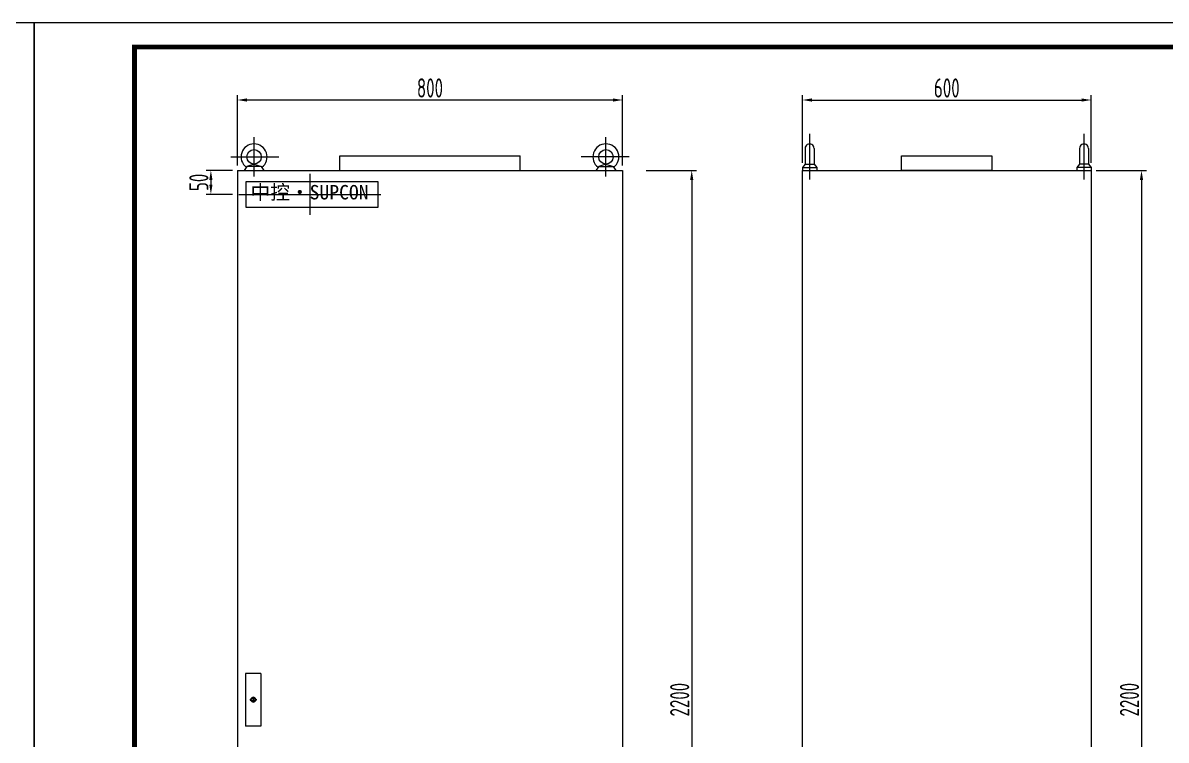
# Model space of a CAD drawing. Header units: millimetres. Extents: x 30557 to 235556, y -116603 to -73383.
# Drawn here: x 202268 to 204642, y -85667 to -84176 of the extents above; entities that cross this region are included whole.
import ezdxf
from ezdxf.lldxf.tags import DXFTag

# ---------------------------------------------------------------- set-up
doc = ezdxf.new("R2010")
doc.units = ezdxf.units.MM
doc.layers.add('CAXA0', color=7, linetype='Continuous', lineweight=70)
doc.layers.add('CAXA3', color=7, linetype='Continuous', lineweight=25)
doc.layers.add('文本层', color=2, linetype='Continuous')
doc.layers.add('符号层', color=3, linetype='Continuous')
doc.styles.get("Standard").update_dxf_attribs({"font": ''})
doc.styles.add('supcon', font='sceie.shx', dxfattribs={"width": 0.75, "height": 40, "bigfont": 'sceic.shx'})
doc.styles.get('Standard').set_extended_font_data('SimSun')
tags = doc.linetypes.add('CENTER', pattern=[2, 1.25, -0.25, 0.25, -0.25]).pattern_tags.tags
tags[10:11] = [DXFTag(74, 4), DXFTag(75, 0), DXFTag(340, '0'), DXFTag(46, 1.0), DXFTag(50, 0.0), DXFTag(44, 0.0), DXFTag(45, 0.0)]
tags[8:9] = [DXFTag(74, 4), DXFTag(75, 0), DXFTag(340, '0'), DXFTag(46, 1.0), DXFTag(50, 0.0), DXFTag(44, 0.0), DXFTag(45, 0.0)]
tags[6:7] = [DXFTag(74, 4), DXFTag(75, 0), DXFTag(340, '0'), DXFTag(46, 1.0), DXFTag(50, 0.0), DXFTag(44, 0.0), DXFTag(45, 0.0)]
tags[4:5] = [DXFTag(74, 4), DXFTag(75, 0), DXFTag(340, '0'), DXFTag(46, 1.0), DXFTag(50, 0.0), DXFTag(44, 0.0), DXFTag(45, 0.0)]
doc.dimstyles.new('supcon', dxfattribs={"dimtxt": 20, "dimasz": 20, "dimexe": 10, "dimexo": 10, "dimgap": 5, "dimtad": 1, "dimtoh": 1, "dimdec": 0, "dimzin": 0, "dimdsep": 46, "dimtxsty": 'supcon', "dimcen": 0.09, "dimclrd": 2, "dimclre": 2, "dimclrt": 2, "dimadec": 0, "dimazin": 0, "dimtfac": 1, "dimtdec": 0, "dimtofl": 0, "dimtmove": 0, "dimatfit": 3, "dimfxl": 1, "dimtolj": 1, "dimtzin": 0, "dimarcsym": 0})

# ---------------------------------------------------------------- blocks, each defined once
blk = doc.blocks.new('supcon图框')
at = {"linetype": 'Continuous'}
for p, q in [((6145.7, 4361.7), (1987.7, 4361.7)), ((1987.7, 4361.7), (1987.7, 1421.7)), ((6145.7, 1421.7), (6145.7, 4361.7))]:
    blk.add_line(p, q, dxfattribs=at)
at = {"linetype": 'Continuous', "const_width": 10}
blk.add_lwpolyline([(2195.7, 4311.7), (6095.7, 4311.7), (6095.7, 1471.7), (2195.7, 1471.7)], close=True, dxfattribs=at)
blk = doc.blocks.new('*D259')
at = {"color": 2, "linetype": 'Continuous', "lineweight": -2}
for p, q in [((202713.5, -84473), (202713.5, -84326.8)), ((203493.5, -84336.8), (202733.5, -84336.8)), ((203513.5, -84473), (203513.5, -84326.8))]:
    blk.add_line(p, q, dxfattribs=at)
at = {"color": 2}
for points in [[(202733.5, -84333.5), (202733.5, -84340.2), (202713.5, -84336.8)], [(203493.5, -84340.2), (203493.5, -84333.5), (203513.5, -84336.8)]]:
    blk.add_solid(points, dxfattribs=at)
at = {"layer": 'DEFPOINTS', "color": 0}
for p in [(202713.5, -84336.8), (202713.5, -84483), (203513.5, -84483)]:
    blk.add_point(p, dxfattribs=at)
at = {"color": 2, "insert": (203113.5, -84311.8), "char_height": 40, "attachment_point": 5, "style": 'supcon'}
blk.add_mtext('\\A1;800', dxfattribs=at)
blk = doc.blocks.new('*D260')
at = {"color": 2, "linetype": 'Continuous', "lineweight": -2}
for p, q in [((203562.7, -84483), (203667.2, -84483)), ((203657.2, -84503), (203657.2, -86663)), ((203562.7, -86683), (203667.2, -86683))]:
    blk.add_line(p, q, dxfattribs=at)
at = {"color": 2}
for points in [[(203660.5, -84503), (203653.8, -84503), (203657.2, -84483)], [(203653.8, -86663), (203660.5, -86663), (203657.2, -86683)]]:
    blk.add_solid(points, dxfattribs=at)
at = {"layer": 'DEFPOINTS', "color": 0}
for p in [(203552.7, -84483), (203552.7, -86683), (203657.2, -86683)]:
    blk.add_point(p, dxfattribs=at)
at = {"color": 2, "insert": (203632.2, -85583), "char_height": 40, "attachment_point": 5, "rotation": 90, "style": 'supcon'}
blk.add_mtext('\\A1;2200', dxfattribs=at)
blk = doc.blocks.new('*D261')
at = {"color": 2, "linetype": 'Continuous', "lineweight": -2}
for p, q in [((202703.5, -84483), (202648.5, -84483)), ((202658.5, -84503), (202658.5, -84513)), ((202703.5, -84533), (202648.5, -84533))]:
    blk.add_line(p, q, dxfattribs=at)
at = {"color": 2}
for points in [[(202661.8, -84503), (202655.2, -84503), (202658.5, -84483)], [(202655.2, -84513), (202661.8, -84513), (202658.5, -84533)]]:
    blk.add_solid(points, dxfattribs=at)
at = {"layer": 'DEFPOINTS', "color": 0}
for p in [(202713.5, -84483), (202658.5, -84533), (202713.5, -84533)]:
    blk.add_point(p, dxfattribs=at)
at = {"color": 2, "insert": (202633.5, -84508), "char_height": 40, "attachment_point": 5, "rotation": 90, "style": 'supcon'}
blk.add_mtext('\\A1;50', dxfattribs=at)
blk = doc.blocks.new('*D262')
at = {"color": 2, "linetype": 'Continuous', "lineweight": -2}
for p, q in [((203886.9, -84467.3), (203886.9, -84326.8)), ((203906.9, -84336.8), (204466.9, -84336.8)), ((204486.9, -84467.3), (204486.9, -84326.8))]:
    blk.add_line(p, q, dxfattribs=at)
at = {"color": 2}
for points in [[(203906.9, -84333.5), (203906.9, -84340.2), (203886.9, -84336.8)], [(204466.9, -84340.2), (204466.9, -84333.5), (204486.9, -84336.8)]]:
    blk.add_solid(points, dxfattribs=at)
at = {"layer": 'DEFPOINTS', "color": 0}
for p in [(204486.9, -84336.8), (203886.9, -84477.3), (204486.9, -84477.3)]:
    blk.add_point(p, dxfattribs=at)
at = {"color": 2, "insert": (204186.9, -84311.8), "char_height": 40, "attachment_point": 5, "style": 'supcon'}
blk.add_mtext('\\A1;600', dxfattribs=at)
blk = doc.blocks.new('*D263')
at = {"color": 2, "linetype": 'Continuous', "lineweight": -2}
for p, q in [((204496.9, -84483), (204601.4, -84483)), ((204591.4, -84503), (204591.4, -86663)), ((204496.9, -86683), (204601.4, -86683))]:
    blk.add_line(p, q, dxfattribs=at)
at = {"color": 2}
for points in [[(204594.7, -84503), (204588, -84503), (204591.4, -84483)], [(204588, -86663), (204594.7, -86663), (204591.4, -86683)]]:
    blk.add_solid(points, dxfattribs=at)
at = {"layer": 'DEFPOINTS', "color": 0}
for p in [(204486.9, -84483), (204486.9, -86683), (204591.4, -86683)]:
    blk.add_point(p, dxfattribs=at)
at = {"color": 2, "insert": (204566.4, -85583), "char_height": 40, "attachment_point": 5, "rotation": 90, "style": 'supcon'}
blk.add_mtext('\\A1;2200', dxfattribs=at)

msp = doc.modelspace()

# ---------------------------------------------------------------- linework, layer by layer
at = {"color": 4, "linetype": 'CENTER', "ltscale": 20}
for p, q in [((202748.1, -84495.8), (202748.1, -84413.8)), ((203478.9, -84495.8), (203478.9, -84413.8)), ((203901.9, -84406.9), (203901.9, -84501.8)), ((204471.9, -84406.9), (204471.9, -84501.8)), ((202699.9, -84455), (202799.7, -84455)), ((203527.2, -84455), (203427.4, -84455))]:
    msp.add_line(p, q, dxfattribs=at)
at = {"ltscale": 100}
for p, q in [((202926, -84483), (202926, -84453)), ((202926, -84453), (203301.1, -84453)), ((203301.1, -84483), (203301.1, -84453))]:
    msp.add_line(p, q, dxfattribs=at)
for p, q in [((202713.5, -84483), (202713.5, -86583)), ((202713.5, -84483), (203513.5, -84483)), ((203513.5, -84483), (203513.5, -86683)), ((202762.5, -85528.3), (202730.5, -85528.3)), ((202746.5, -85579.5), (202746.5, -85586.5))]:
    msp.add_line(p, q)
at = {"color": 0}
for p, q in [((203886.9, -84483), (204486.9, -84483)), ((203886.9, -86683), (203886.9, -84483)), ((204486.9, -84483), (204486.9, -86683))]:
    msp.add_line(p, q, dxfattribs=at)
at = {"color": 4, "linetype": 'CENTER', "ltscale": 50}
for p, q in [((202863.8, -84490.5), (202863.8, -84575.5)), ((202716.4, -84532.9), (203011.2, -84533.1))]:
    msp.add_line(p, q, dxfattribs=at)
msp.add_lwpolyline([(204093.1, -84453), (204280.7, -84453), (204280.7, -84483), (204093.1, -84483)], close=True)
at = {"layer": 'CAXA0', "linetype": 'Continuous', "lineweight": 25}
for p, q in [((202740.4, -85582.2), (202740.4, -85583.8)), ((202740.4, -85582.2), (202743.1, -85582.2)), ((202740.4, -85583.8), (202743.1, -85583.8)), ((202750, -85582.2), (202752.7, -85582.2)), ((202750, -85583.8), (202752.7, -85583.8)), ((202752.7, -85582.2), (202752.7, -85583.8))]:
    msp.add_line(p, q, dxfattribs=at)
for radius, start, end in [(5.03, 9.45, 170.55), (5.03, 189.45, 350.55), (3.5, 13.6385, 166.3615), (3.5, 193.6385, 346.3615)]:
    msp.add_arc((202746.5, -85583), radius, start, end, dxfattribs=at)
at = {"layer": 'CAXA3', "linetype": 'Continuous', "lineweight": 25}
for p, q in [((203892.6, -84437.3), (203892.6, -84470)), ((203911.2, -84437.3), (203911.2, -84470)), ((204462.6, -84437.3), (204462.6, -84470)), ((204481.2, -84437.3), (204481.2, -84470)), ((202733.1, -84475), (202727.5, -84483)), ((202733.1, -84475), (202727.5, -84483)), ((202748.1, -84470), (202733.1, -84475)), ((202748.1, -84470), (202733.1, -84475)), ((202763.1, -84475), (202733.1, -84475)), ((202763.1, -84475), (202733.1, -84475)), ((202748.1, -84470), (202763.1, -84475)), ((202748.1, -84470), (202763.1, -84475)), ((202763.1, -84475), (202768.7, -84483)), ((202763.1, -84475), (202768.7, -84483)), ((203463.9, -84475), (203458.3, -84483)), ((203463.9, -84475), (203458.3, -84483)), ((203478.9, -84470), (203463.9, -84475)), ((203478.9, -84470), (203463.9, -84475)), ((203463.9, -84475), (203493.9, -84475)), ((203463.9, -84475), (203493.9, -84475)), ((203478.9, -84470), (203493.9, -84475)), ((203478.9, -84470), (203493.9, -84475)), ((203493.9, -84475), (203499.6, -84483)), ((203493.9, -84475), (203499.6, -84483)), ((203892.6, -84470), (203886.9, -84477.3)), ((203886.9, -84477.3), (203886.9, -84483)), ((203886.9, -84477.3), (203916.9, -84477.3)), ((203892.6, -84470), (203911.2, -84470)), ((203911.2, -84470), (203916.9, -84477.3)), ((203913.4, -84472.8), (203913.4, -84473)), ((203913.4, -84473), (203913.6, -84473)), ((203916.9, -84477.3), (203916.9, -84483)), ((204462.6, -84470), (204456.9, -84477.3)), ((204456.9, -84477.3), (204456.9, -84483)), ((204486.9, -84477.3), (204456.9, -84477.3)), ((204460.4, -84473), (204460.3, -84473)), ((204460.4, -84472.8), (204460.4, -84473)), ((204481.2, -84470), (204462.6, -84470)), ((204481.2, -84470), (204486.9, -84477.3)), ((204486.9, -84477.3), (204486.9, -84483))]:
    msp.add_line(p, q, dxfattribs=at)
for centre in [(202748.1, -84455), (202748.1, -84455), (203478.9, -84455), (203478.9, -84455)]:
    msp.add_circle(centre, 15, dxfattribs=at)
for centre, radius, start, end in [((202748.1, -84455), 27, 306.784, 233.216), ((202748.1, -84455), 27, 306.784, 233.216), ((203478.9, -84455), 27, 306.784, 233.216), ((203478.9, -84455), 27, 306.784, 233.216), ((203901.9, -84437.3), 9.3, 359.9906, 180.0094), ((204471.9, -84437.3), 9.3, 359.9906, 180.0094)]:
    msp.add_arc(centre, radius, start, end, dxfattribs=at)
at = {"layer": '文本层'}
msp.add_lwpolyline([(202731.6, -84506), (203005.3, -84506), (203005.3, -84560), (202731.6, -84560)], close=True, dxfattribs=at)
at = {"layer": '符号层', "color": 7}
for p, q in [((202730.5, -85528.3), (202730.5, -85637.7)), ((202762.5, -85528.3), (202762.5, -85637.7)), ((202762.5, -85637.7), (202730.5, -85637.7))]:
    msp.add_line(p, q, dxfattribs=at)

# ---------------------------------------------------------------- block references
for p in [(196146, -88538.2), (200304, -88538.2)]:
    msp.add_blockref('supcon图框', p)

# ---------------------------------------------------------------- texts
at = {"layer": '文本层', "insert": (202740.9, -84513.4), "char_height": 40, "width": 257.209, "attachment_point": 1}
msp.add_mtext('{\\fSimHei|b0|i0|c134|p2;\\H0.75x;中控·SUPCON}', dxfattribs=at)

# ---------------------------------------------------------------- dimensions: what is measured, and where the dimension line sits
at = {"linetype": 'Continuous'}
for base, p1, p2, picture, middle in [((202713.5, -84336.8), (203513.5, -84483), (202713.5, -84483), '*D259', (203113.5, -84311.8)), ((204486.9, -84336.8), (203886.9, -84477.3), (204486.9, -84477.3), '*D262', (204186.9, -84311.8))]:
    dim = msp.add_linear_dim(base=base, p1=p1, p2=p2, dimstyle='supcon', dxfattribs=at)
    dim.commit()
    dim.dimension.update_dxf_attribs({"geometry": picture, "text_midpoint": middle})
for base, p1, p2, picture, middle in [((202658.5, -84533), (202713.5, -84483), (202713.5, -84533), '*D261', (202633.5, -84508)), ((203657.2, -86683), (203552.7, -84483), (203552.7, -86683), '*D260', (203632.2, -85583)), ((204591.4, -86683), (204486.9, -84483), (204486.9, -86683), '*D263', (204566.4, -85583))]:
    dim = msp.add_linear_dim(base=base, p1=p1, p2=p2, angle=90, dimstyle='supcon', dxfattribs=at)
    dim.commit()
    dim.dimension.update_dxf_attribs({"geometry": picture, "text_midpoint": middle})

doc.saveas('drawing.dxf')
